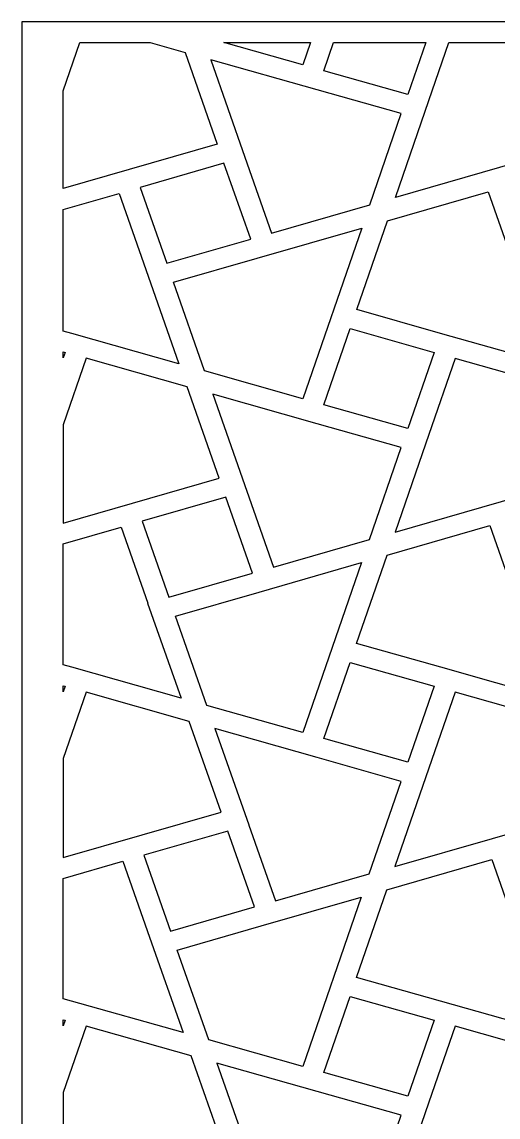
# Model space of a CAD drawing. Header units: centimetres. Extents: x 16.94 to 21.78, y -0.15 to 9.
# Drawn here: x 16.943 to 19.035, y 4.188 to 9.001 of the extents above; entities that cross this region are included whole.
import ezdxf

# ---------------------------------------------------------------- set-up
doc = ezdxf.new("R2010")
doc.units = ezdxf.units.CM
doc.header["$MEASUREMENT"] = 0
doc.layers.add('layer 1', color=7, linetype='Continuous')

msp = doc.modelspace()

# ---------------------------------------------------------------- linework, layer by layer
at = {"layer": 'layer 1', "color": 250, "lineweight": 30}
for points, knots in [([(16.94311, -0.15276), (16.94311, -0.15276), (16.94311, -0.10333), (16.94311, -0.10333), (16.94311, -0.10333), (16.94311, -0.10333), (16.94311, 0.26172), (16.94311, 0.26172), (16.94311, 0.26172), (16.94311, 0.26172), (16.94311, 0.3568), (16.94311, 0.3568), (16.94311, 0.3568), (16.94311, 0.3568), (16.94311, 0.77526), (16.94311, 0.77526), (16.94311, 0.77526), (16.94311, 0.77526), (16.94311, 1.12919), (16.94311, 1.12919), (16.94311, 1.12919), (16.94311, 1.12919), (16.94311, 1.27306), (16.94311, 1.27306), (16.94311, 1.27306), (16.94311, 1.27306), (16.94311, 1.36427), (16.94311, 1.36427), (16.94311, 1.36427), (16.94311, 1.36427), (16.94311, 1.7291), (16.94311, 1.7291), (16.94311, 1.7291), (16.94311, 1.7291), (16.94311, 1.82413), (16.94311, 1.82413), (16.94311, 1.82413), (16.94311, 1.82413), (16.94311, 2.24503), (16.94311, 2.24503), (16.94311, 2.24503), (16.94311, 2.24503), (16.94311, 2.59707), (16.94311, 2.59707), (16.94311, 2.59707), (16.94311, 2.59707), (16.94311, 2.74019), (16.94311, 2.74019), (16.94311, 2.74019), (16.94311, 2.74019), (16.94311, 2.8316), (16.94311, 2.8316), (16.94311, 2.8316), (16.94311, 2.8316), (16.94311, 3.19648), (16.94311, 3.19648), (16.94311, 3.19648), (16.94311, 3.19648), (16.94311, 3.29142), (16.94311, 3.29142), (16.94311, 3.29142), (16.94311, 3.29142), (16.94311, 3.71458), (16.94311, 3.71458), (16.94311, 3.71458), (16.94311, 3.71458), (16.94311, 4.06454), (16.94311, 4.06454), (16.94311, 4.06454), (16.94311, 4.06454), (16.94311, 4.20776), (16.94311, 4.20776), (16.94311, 4.20776), (16.94311, 4.20776), (16.94311, 4.29885), (16.94311, 4.29885), (16.94311, 4.29885), (16.94311, 4.29885), (16.94311, 4.66385), (16.94311, 4.66385), (16.94311, 4.66385), (16.94311, 4.66385), (16.94311, 4.75893), (16.94311, 4.75893), (16.94311, 4.75893), (16.94311, 4.75893), (16.94311, 5.18455), (16.94311, 5.18455), (16.94311, 5.18455), (16.94311, 5.18455), (16.94311, 5.53186), (16.94311, 5.53186), (16.94311, 5.53186), (16.94311, 5.53186), (16.94311, 5.67516), (16.94311, 5.67516), (16.94311, 5.67516), (16.94311, 5.67516), (16.94311, 5.7664), (16.94311, 5.7664), (16.94311, 5.7664), (16.94311, 5.7664), (16.94311, 6.13115), (16.94311, 6.13115), (16.94311, 6.13115), (16.94311, 6.13115), (16.94311, 6.22638), (16.94311, 6.22638), (16.94311, 6.22638), (16.94311, 6.22638), (16.94311, 6.6541), (16.94311, 6.6541), (16.94311, 6.6541), (16.94311, 6.6541), (16.94311, 6.99869), (16.94311, 6.99869), (16.94311, 6.99869), (16.94311, 6.99869), (16.94311, 7.14261), (16.94311, 7.14261), (16.94311, 7.14261), (16.94311, 7.14261), (16.94311, 7.23379), (16.94311, 7.23379), (16.94311, 7.23379), (16.94311, 7.23379), (16.94311, 7.59864), (16.94311, 7.59864), (16.94311, 7.59864), (16.94311, 7.59864), (16.94311, 7.69366), (16.94311, 7.69366), (16.94311, 7.69366), (16.94311, 7.69366), (16.94311, 8.12407), (16.94311, 8.12407), (16.94311, 8.12407), (16.94311, 8.12407), (16.94311, 8.46601), (16.94311, 8.46601), (16.94311, 8.46601), (16.94311, 8.46601), (16.94311, 8.60998), (16.94311, 8.60998), (16.94311, 8.60998), (16.94311, 8.60998), (16.94311, 8.70122), (16.94311, 8.70122), (16.94311, 8.70122), (16.94311, 8.70122), (16.94311, 9.00077), (16.94311, 9.00077), (16.94311, 9.00077), (16.94311, 9.00077), (21.77666, 9.00077), (21.77666, 9.00077), (21.77666, 9.00077), (21.77666, 9.00077), (21.77666, 8.71055), (21.77666, 8.71055), (21.77666, 8.71055), (21.77666, 8.71055), (21.77666, 8.61886), (21.77666, 8.61886), (21.77666, 8.61886), (21.77666, 8.61886), (21.77666, 8.38246), (21.77666, 8.38246), (21.77666, 8.38246), (21.77666, 8.38246), (21.77666, 8.08891), (21.77666, 8.08891), (21.77666, 8.08891), (21.77666, 8.08891), (21.77666, 7.70438), (21.77666, 7.70438), (21.77666, 7.70438), (21.77666, 7.70438), (21.77666, 7.61284), (21.77666, 7.61284), (21.77666, 7.61284), (21.77666, 7.61284), (21.77666, 7.24316), (21.77666, 7.24316), (21.77666, 7.24316), (21.77666, 7.24316), (21.77666, 7.15163), (21.77666, 7.15163), (21.77666, 7.15163), (21.77666, 7.15163), (21.77666, 6.91528), (21.77666, 6.91528), (21.77666, 6.91528), (21.77666, 6.91528), (21.77666, 6.62165), (21.77666, 6.62165), (21.77666, 6.62165), (21.77666, 6.62165), (21.77666, 6.23686), (21.77666, 6.23686), (21.77666, 6.23686), (21.77666, 6.23686), (21.77666, 6.14559), (21.77666, 6.14559), (21.77666, 6.14559), (21.77666, 6.14559), (21.77666, 5.77581), (21.77666, 5.77581), (21.77666, 5.77581), (21.77666, 5.77581), (21.77666, 5.68406), (21.77666, 5.68406), (21.77666, 5.68406), (21.77666, 5.68406), (21.77666, 5.4479), (21.77666, 5.4479), (21.77666, 5.4479), (21.77666, 5.4479), (21.77666, 5.15446), (21.77666, 5.15446), (21.77666, 5.15446), (21.77666, 5.15446), (21.77666, 4.76954), (21.77666, 4.76954), (21.77666, 4.76954), (21.77666, 4.76954), (21.77666, 4.67812), (21.77666, 4.67812), (21.77666, 4.67812), (21.77666, 4.67812), (21.77666, 4.30858), (21.77666, 4.30858), (21.77666, 4.30858), (21.77666, 4.30858), (21.77666, 4.21673), (21.77666, 4.21673), (21.77666, 4.21673), (21.77666, 4.21673), (21.77666, 3.98074), (21.77666, 3.98074), (21.77666, 3.98074), (21.77666, 3.98074), (21.77666, 3.68724), (21.77666, 3.68724), (21.77666, 3.68724), (21.77666, 3.68724), (21.77666, 3.30216), (21.77666, 3.30216), (21.77666, 3.30216), (21.77666, 3.30216), (21.77666, 3.21065), (21.77666, 3.21065), (21.77666, 3.21065), (21.77666, 3.21065), (21.77666, 2.84103), (21.77666, 2.84103), (21.77666, 2.84103), (21.77666, 2.84103), (21.77666, 2.74949), (21.77666, 2.74949), (21.77666, 2.74949), (21.77666, 2.74949), (21.77666, 2.51344), (21.77666, 2.51344), (21.77666, 2.51344), (21.77666, 2.51344), (21.77666, 2.22), (21.77666, 2.22), (21.77666, 2.22), (21.77666, 2.22), (21.77666, 1.83465), (21.77666, 1.83465), (21.77666, 1.83465), (21.77666, 1.83465), (21.77666, 1.74346), (21.77666, 1.74346), (21.77666, 1.74346), (21.77666, 1.74346), (21.77666, 1.3736), (21.77666, 1.3736), (21.77666, 1.3736), (21.77666, 1.3736), (21.77666, 1.28193), (21.77666, 1.28193), (21.77666, 1.28193), (21.77666, 1.28193), (21.77666, 1.04618), (21.77666, 1.04618), (21.77666, 1.04618), (21.77666, 1.04618), (21.77666, 0.75299), (21.77666, 0.75299), (21.77666, 0.75299), (21.77666, 0.75299), (21.77666, 0.36727), (21.77666, 0.36727), (21.77666, 0.36727), (21.77666, 0.36727), (21.77666, 0.27598), (21.77666, 0.27598), (21.77666, 0.27598), (21.77666, 0.27598), (21.77666, -0.09355), (21.77666, -0.09355), (21.77666, -0.09355), (21.77666, -0.09355), (21.77666, -0.15276), (21.77666, -0.15276), (21.77666, -0.15276), (21.77666, -0.15276), (16.94311, -0.15276), (16.94311, -0.15276)], [0, 0, 0, 0, 0.0126582, 0.0126582, 0.0126582, 0.0126582, 0.0253165, 0.0253165, 0.0253165, 0.0253165, 0.0379747, 0.0379747, 0.0379747, 0.0379747, 0.0506329, 0.0506329, 0.0506329, 0.0506329, 0.0632911, 0.0632911, 0.0632911, 0.0632911, 0.0759494, 0.0759494, 0.0759494, 0.0759494, 0.0886076, 0.0886076, 0.0886076, 0.0886076, 0.1012658, 0.1012658, 0.1012658, 0.1012658, 0.1139241, 0.1139241, 0.1139241, 0.1139241, 0.1265823, 0.1265823, 0.1265823, 0.1265823, 0.1392405, 0.1392405, 0.1392405, 0.1392405, 0.1518987, 0.1518987, 0.1518987, 0.1518987, 0.164557, 0.164557, 0.164557, 0.164557, 0.1772152, 0.1772152, 0.1772152, 0.1772152, 0.1898734, 0.1898734, 0.1898734, 0.1898734, 0.2025316, 0.2025316, 0.2025316, 0.2025316, 0.2151899, 0.2151899, 0.2151899, 0.2151899, 0.2278481, 0.2278481, 0.2278481, 0.2278481, 0.2405063, 0.2405063, 0.2405063, 0.2405063, 0.2531646, 0.2531646, 0.2531646, 0.2531646, 0.2658228, 0.2658228, 0.2658228, 0.2658228, 0.278481, 0.278481, 0.278481, 0.278481, 0.2911392, 0.2911392, 0.2911392, 0.2911392, 0.3037975, 0.3037975, 0.3037975, 0.3037975, 0.3164557, 0.3164557, 0.3164557, 0.3164557, 0.3291139, 0.3291139, 0.3291139, 0.3291139, 0.3417722, 0.3417722, 0.3417722, 0.3417722, 0.3544304, 0.3544304, 0.3544304, 0.3544304, 0.3670886, 0.3670886, 0.3670886, 0.3670886, 0.3797468, 0.3797468, 0.3797468, 0.3797468, 0.3924051, 0.3924051, 0.3924051, 0.3924051, 0.4050633, 0.4050633, 0.4050633, 0.4050633, 0.4177215, 0.4177215, 0.4177215, 0.4177215, 0.4303797, 0.4303797, 0.4303797, 0.4303797, 0.443038, 0.443038, 0.443038, 0.443038, 0.4556962, 0.4556962, 0.4556962, 0.4556962, 0.4683544, 0.4683544, 0.4683544, 0.4683544, 0.4810127, 0.4810127, 0.4810127, 0.4810127, 0.4936709, 0.4936709, 0.4936709, 0.4936709, 0.5063291, 0.5063291, 0.5063291, 0.5063291, 0.5189873, 0.5189873, 0.5189873, 0.5189873, 0.5316456, 0.5316456, 0.5316456, 0.5316456, 0.5443038, 0.5443038, 0.5443038, 0.5443038, 0.556962, 0.556962, 0.556962, 0.556962, 0.5696203, 0.5696203, 0.5696203, 0.5696203, 0.5822785, 0.5822785, 0.5822785, 0.5822785, 0.5949367, 0.5949367, 0.5949367, 0.5949367, 0.6075949, 0.6075949, 0.6075949, 0.6075949, 0.6202532, 0.6202532, 0.6202532, 0.6202532, 0.6329114, 0.6329114, 0.6329114, 0.6329114, 0.6455696, 0.6455696, 0.6455696, 0.6455696, 0.6582278, 0.6582278, 0.6582278, 0.6582278, 0.6708861, 0.6708861, 0.6708861, 0.6708861, 0.6835443, 0.6835443, 0.6835443, 0.6835443, 0.6962025, 0.6962025, 0.6962025, 0.6962025, 0.7088608, 0.7088608, 0.7088608, 0.7088608, 0.721519, 0.721519, 0.721519, 0.721519, 0.7341772, 0.7341772, 0.7341772, 0.7341772, 0.7468354, 0.7468354, 0.7468354, 0.7468354, 0.7594937, 0.7594937, 0.7594937, 0.7594937, 0.7721519, 0.7721519, 0.7721519, 0.7721519, 0.7848101, 0.7848101, 0.7848101, 0.7848101, 0.7974684, 0.7974684, 0.7974684, 0.7974684, 0.8101266, 0.8101266, 0.8101266, 0.8101266, 0.8227848, 0.8227848, 0.8227848, 0.8227848, 0.835443, 0.835443, 0.835443, 0.835443, 0.8481013, 0.8481013, 0.8481013, 0.8481013, 0.8607595, 0.8607595, 0.8607595, 0.8607595, 0.8734177, 0.8734177, 0.8734177, 0.8734177, 0.8860759, 0.8860759, 0.8860759, 0.8860759, 0.8987342, 0.8987342, 0.8987342, 0.8987342, 0.9113924, 0.9113924, 0.9113924, 0.9113924, 0.9240506, 0.9240506, 0.9240506, 0.9240506, 0.9367089, 0.9367089, 0.9367089, 0.9367089, 0.9493671, 0.9493671, 0.9493671, 0.9493671, 0.9620253, 0.9620253, 0.9620253, 0.9620253, 0.9746835, 0.9746835, 0.9746835, 0.9746835, 1, 1, 1, 1]), ([(17.50588, 8.91014), (17.50588, 8.91014), (17.19784, 8.91014), (17.19784, 8.91014), (17.19784, 8.91014), (17.19784, 8.91014), (17.12437, 8.69728), (17.12437, 8.69728), (17.12437, 8.69728), (17.12437, 8.69728), (17.12437, 8.26815), (17.12437, 8.26815), (17.12437, 8.26815), (17.12437, 8.26815), (17.80149, 8.46315), (17.80149, 8.46315), (17.80149, 8.46315), (17.80149, 8.46315), (17.65964, 8.86665), (17.65964, 8.86665), (17.65964, 8.86665), (17.65964, 8.86665), (17.50588, 8.91014), (17.50588, 8.91014)], [0, 0, 0, 0, 0.1428571, 0.1428571, 0.1428571, 0.1428571, 0.2857143, 0.2857143, 0.2857143, 0.2857143, 0.4285714, 0.4285714, 0.4285714, 0.4285714, 0.5714286, 0.5714286, 0.5714286, 0.5714286, 0.7142857, 0.7142857, 0.7142857, 0.7142857, 1, 1, 1, 1]), ([(18.21086, 8.91014), (18.21086, 8.91014), (17.8303, 8.91014), (17.8303, 8.91014), (17.8303, 8.91014), (17.8303, 8.91014), (18.17699, 8.81199), (18.17699, 8.81199), (18.17699, 8.81199), (18.17699, 8.81199), (18.21086, 8.91014), (18.21086, 8.91014)], [0, 0, 0, 0, 0.25, 0.25, 0.25, 0.25, 0.5, 0.5, 0.5, 0.5, 1, 1, 1, 1]), ([(18.71722, 8.91014), (18.71722, 8.91014), (18.31202, 8.91014), (18.31202, 8.91014), (18.31202, 8.91014), (18.31202, 8.91014), (18.26926, 8.78599), (18.26926, 8.78599), (18.26926, 8.78599), (18.26926, 8.78599), (18.63813, 8.68134), (18.63813, 8.68134), (18.63813, 8.68134), (18.63813, 8.68134), (18.71722, 8.91014), (18.71722, 8.91014)], [0, 0, 0, 0, 0.2, 0.2, 0.2, 0.2, 0.4, 0.4, 0.4, 0.4, 0.6, 0.6, 0.6, 0.6, 1, 1, 1, 1]), ([(19.12668, 8.91014), (19.12668, 8.91014), (18.8186, 8.91014), (18.8186, 8.91014), (18.8186, 8.91014), (18.8186, 8.91014), (18.73066, 8.65534), (18.73066, 8.65534), (18.73066, 8.65534), (18.73066, 8.65534), (18.5834, 8.22895), (18.5834, 8.22895), (18.5834, 8.22895), (18.5834, 8.22895), (19.42226, 8.47048), (19.42226, 8.47048), (19.42226, 8.47048), (19.42226, 8.47048), (19.28359, 8.86576), (19.28359, 8.86576), (19.28359, 8.86576), (19.28359, 8.86576), (19.12668, 8.91014), (19.12668, 8.91014)], [0, 0, 0, 0, 0.1428571, 0.1428571, 0.1428571, 0.1428571, 0.2857143, 0.2857143, 0.2857143, 0.2857143, 0.4285714, 0.4285714, 0.4285714, 0.4285714, 0.5714286, 0.5714286, 0.5714286, 0.5714286, 0.7142857, 0.7142857, 0.7142857, 0.7142857, 1, 1, 1, 1]), ([(18.24055, 8.70223), (18.24055, 8.70223), (18.60966, 8.59802), (18.60966, 8.59802), (18.60966, 8.59802), (18.60966, 8.59802), (18.471, 8.19651), (18.471, 8.19651), (18.471, 8.19651), (18.471, 8.19651), (18.04004, 8.07253), (18.04004, 8.07253), (18.04004, 8.07253), (18.04004, 8.07253), (17.92298, 8.40626), (17.92298, 8.40626), (17.92298, 8.40626), (17.92298, 8.40626), (17.77229, 8.83466), (17.77229, 8.83466), (17.77229, 8.83466), (17.77229, 8.83466), (18.24055, 8.70223), (18.24055, 8.70223)], [0, 0, 0, 0, 0.1428571, 0.1428571, 0.1428571, 0.1428571, 0.2857143, 0.2857143, 0.2857143, 0.2857143, 0.4285714, 0.4285714, 0.4285714, 0.4285714, 0.5714286, 0.5714286, 0.5714286, 0.5714286, 0.7142857, 0.7142857, 0.7142857, 0.7142857, 1, 1, 1, 1]), ([(17.8307, 8.3796), (17.8307, 8.3796), (17.94801, 8.04586), (17.94801, 8.04586), (17.94801, 8.04586), (17.94801, 8.04586), (17.57938, 7.93988), (17.57938, 7.93988), (17.57938, 7.93988), (17.57938, 7.93988), (17.46207, 8.27339), (17.46207, 8.27339), (17.46207, 8.27339), (17.46207, 8.27339), (17.8307, 8.3796), (17.8307, 8.3796)], [0, 0, 0, 0, 0.2, 0.2, 0.2, 0.2, 0.4, 0.4, 0.4, 0.4, 0.6, 0.6, 0.6, 0.6, 1, 1, 1, 1]), ([(17.12437, 7.64227), (17.12437, 7.64227), (17.16168, 7.63169), (17.16168, 7.63169), (17.16168, 7.63169), (17.16168, 7.63169), (17.16168, 7.63191), (17.16168, 7.63191), (17.16168, 7.63191), (17.16168, 7.63191), (17.63289, 7.49837), (17.63289, 7.49837), (17.63289, 7.49837), (17.63289, 7.49837), (17.48735, 7.91321), (17.48735, 7.91321), (17.48735, 7.91321), (17.48735, 7.91321), (17.37004, 8.24695), (17.37004, 8.24695), (17.37004, 8.24695), (17.37004, 8.24695), (17.12437, 8.17624), (17.12437, 8.17624), (17.12437, 8.17624), (17.12437, 8.17624), (17.12437, 7.64227), (17.12437, 7.64227)], [0, 0, 0, 0, 0.125, 0.125, 0.125, 0.125, 0.25, 0.25, 0.25, 0.25, 0.375, 0.375, 0.375, 0.375, 0.5, 0.5, 0.5, 0.5, 0.625, 0.625, 0.625, 0.625, 0.75, 0.75, 0.75, 0.75, 1, 1, 1, 1]), ([(18.78244, 7.63191), (18.78244, 7.63191), (19.25684, 7.49771), (19.25684, 7.49771), (19.25684, 7.49771), (19.25684, 7.49771), (19.10812, 7.92077), (19.10812, 7.92077), (19.10812, 7.92077), (19.10812, 7.92077), (18.99105, 8.25428), (18.99105, 8.25428), (18.99105, 8.25428), (18.99105, 8.25428), (18.54831, 8.12696), (18.54831, 8.12696), (18.54831, 8.12696), (18.54831, 8.12696), (18.41357, 7.73635), (18.41357, 7.73635), (18.41357, 7.73635), (18.41357, 7.73635), (18.78244, 7.63191), (18.78244, 7.63191)], [0, 0, 0, 0, 0.1428571, 0.1428571, 0.1428571, 0.1428571, 0.2857143, 0.2857143, 0.2857143, 0.2857143, 0.4285714, 0.4285714, 0.4285714, 0.4285714, 0.5714286, 0.5714286, 0.5714286, 0.5714286, 0.7142857, 0.7142857, 0.7142857, 0.7142857, 1, 1, 1, 1]), ([(17.74578, 7.4666), (17.74578, 7.4666), (18.17674, 7.34462), (18.17674, 7.34462), (18.17674, 7.34462), (18.17674, 7.34462), (18.43566, 8.09452), (18.43566, 8.09452), (18.43566, 8.09452), (18.43566, 8.09452), (17.97721, 7.96254), (17.97721, 7.96254), (17.97721, 7.96254), (17.97721, 7.96254), (17.60883, 7.85633), (17.60883, 7.85633), (17.60883, 7.85633), (17.60883, 7.85633), (17.74578, 7.4666), (17.74578, 7.4666)], [0, 0, 0, 0, 0.1666667, 0.1666667, 0.1666667, 0.1666667, 0.3333333, 0.3333333, 0.3333333, 0.3333333, 0.5, 0.5, 0.5, 0.5, 0.6666667, 0.6666667, 0.6666667, 0.6666667, 1, 1, 1, 1]), ([(18.63838, 7.21419), (18.63838, 7.21419), (18.75348, 7.54837), (18.75348, 7.54837), (18.75348, 7.54837), (18.75348, 7.54837), (18.38461, 7.6528), (18.38461, 7.6528), (18.38461, 7.6528), (18.38461, 7.6528), (18.26926, 7.31862), (18.26926, 7.31862), (18.26926, 7.31862), (18.26926, 7.31862), (18.63838, 7.21419), (18.63838, 7.21419)], [0, 0, 0, 0, 0.2, 0.2, 0.2, 0.2, 0.4, 0.4, 0.4, 0.4, 0.6, 0.6, 0.6, 0.6, 1, 1, 1, 1]), ([(17.12437, 7.52418), (17.12437, 7.52418), (17.13272, 7.54837), (17.13272, 7.54837), (17.13272, 7.54837), (17.13272, 7.54837), (17.12437, 7.55058), (17.12437, 7.55058), (17.12437, 7.55058), (17.12437, 7.55058), (17.12437, 7.52418), (17.12437, 7.52418)], [0, 0, 0, 0, 0.25, 0.25, 0.25, 0.25, 0.5, 0.5, 0.5, 0.5, 1, 1, 1, 1]), ([(17.12437, 7.22993), (17.12437, 7.22993), (17.22524, 7.52237), (17.22524, 7.52237), (17.22524, 7.52237), (17.22524, 7.52237), (17.66872, 7.39661), (17.66872, 7.39661), (17.66872, 7.39661), (17.66872, 7.39661), (17.80959, 6.99555), (17.80959, 6.99555), (17.80959, 6.99555), (17.80959, 6.99555), (17.12437, 6.79812), (17.12437, 6.79812), (17.12437, 6.79812), (17.12437, 6.79812), (17.12437, 7.22993), (17.12437, 7.22993)], [0, 0, 0, 0, 0.1666667, 0.1666667, 0.1666667, 0.1666667, 0.3333333, 0.3333333, 0.3333333, 0.3333333, 0.5, 0.5, 0.5, 0.5, 0.6666667, 0.6666667, 0.6666667, 0.6666667, 1, 1, 1, 1]), ([(18.73041, 7.18797), (18.73041, 7.18797), (18.84601, 7.52215), (18.84601, 7.52215), (18.84601, 7.52215), (18.84601, 7.52215), (19.29267, 7.39572), (19.29267, 7.39572), (19.29267, 7.39572), (19.29267, 7.39572), (19.4306, 7.00288), (19.4306, 7.00288), (19.4306, 7.00288), (19.4306, 7.00288), (18.58267, 6.75869), (18.58267, 6.75869), (18.58267, 6.75869), (18.58267, 6.75869), (18.73041, 7.18797), (18.73041, 7.18797)], [0, 0, 0, 0, 0.1666667, 0.1666667, 0.1666667, 0.1666667, 0.3333333, 0.3333333, 0.3333333, 0.3333333, 0.5, 0.5, 0.5, 0.5, 0.6666667, 0.6666667, 0.6666667, 0.6666667, 1, 1, 1, 1]), ([(18.24031, 7.23507), (18.24031, 7.23507), (18.60966, 7.13042), (18.60966, 7.13042), (18.60966, 7.13042), (18.60966, 7.13042), (18.47002, 6.72647), (18.47002, 6.72647), (18.47002, 6.72647), (18.47002, 6.72647), (18.04838, 6.60493), (18.04838, 6.60493), (18.04838, 6.60493), (18.04838, 6.60493), (17.93107, 6.93866), (17.93107, 6.93866), (17.93107, 6.93866), (17.93107, 6.93866), (17.78137, 7.36461), (17.78137, 7.36461), (17.78137, 7.36461), (17.78137, 7.36461), (18.24031, 7.23507), (18.24031, 7.23507)], [0, 0, 0, 0, 0.1428571, 0.1428571, 0.1428571, 0.1428571, 0.2857143, 0.2857143, 0.2857143, 0.2857143, 0.4285714, 0.4285714, 0.4285714, 0.4285714, 0.5714286, 0.5714286, 0.5714286, 0.5714286, 0.7142857, 0.7142857, 0.7142857, 0.7142857, 1, 1, 1, 1]), ([(17.83904, 6.91222), (17.83904, 6.91222), (17.95611, 6.57849), (17.95611, 6.57849), (17.95611, 6.57849), (17.95611, 6.57849), (17.58797, 6.47228), (17.58797, 6.47228), (17.58797, 6.47228), (17.58797, 6.47228), (17.47066, 6.80601), (17.47066, 6.80601), (17.47066, 6.80601), (17.47066, 6.80601), (17.83904, 6.91222), (17.83904, 6.91222)], [0, 0, 0, 0, 0.2, 0.2, 0.2, 0.2, 0.4, 0.4, 0.4, 0.4, 0.6, 0.6, 0.6, 0.6, 1, 1, 1, 1]), ([(18.78269, 6.16454), (18.78269, 6.16454), (19.26592, 6.02789), (19.26592, 6.02789), (19.26592, 6.02789), (19.26592, 6.02789), (19.11621, 6.45339), (19.11621, 6.45339), (19.11621, 6.45339), (19.11621, 6.45339), (18.99915, 6.78691), (18.99915, 6.78691), (18.99915, 6.78691), (18.99915, 6.78691), (18.54733, 6.6567), (18.54733, 6.6567), (18.54733, 6.6567), (18.54733, 6.6567), (18.41333, 6.26897), (18.41333, 6.26897), (18.41333, 6.26897), (18.41333, 6.26897), (18.78269, 6.16454), (18.78269, 6.16454)], [0, 0, 0, 0, 0.1428571, 0.1428571, 0.1428571, 0.1428571, 0.2857143, 0.2857143, 0.2857143, 0.2857143, 0.4285714, 0.4285714, 0.4285714, 0.4285714, 0.5714286, 0.5714286, 0.5714286, 0.5714286, 0.7142857, 0.7142857, 0.7142857, 0.7142857, 1, 1, 1, 1]), ([(17.12437, 6.17509), (17.12437, 6.17509), (17.16168, 6.16454), (17.16168, 6.16454), (17.16168, 6.16454), (17.16168, 6.16454), (17.64197, 6.02855), (17.64197, 6.02855), (17.64197, 6.02855), (17.64197, 6.02855), (17.49545, 6.44584), (17.49545, 6.44584), (17.49545, 6.44584), (17.49545, 6.44584), (17.4957, 6.44584), (17.4957, 6.44584), (17.4957, 6.44584), (17.4957, 6.44584), (17.37838, 6.77957), (17.37838, 6.77957), (17.37838, 6.77957), (17.37838, 6.77957), (17.12437, 6.70635), (17.12437, 6.70635), (17.12437, 6.70635), (17.12437, 6.70635), (17.12437, 6.17509), (17.12437, 6.17509)], [0, 0, 0, 0, 0.125, 0.125, 0.125, 0.125, 0.25, 0.25, 0.25, 0.25, 0.375, 0.375, 0.375, 0.375, 0.5, 0.5, 0.5, 0.5, 0.625, 0.625, 0.625, 0.625, 0.75, 0.75, 0.75, 0.75, 1, 1, 1, 1]), ([(17.75486, 5.99678), (17.75486, 5.99678), (18.17674, 5.87746), (18.17674, 5.87746), (18.17674, 5.87746), (18.17674, 5.87746), (18.43492, 6.62426), (18.43492, 6.62426), (18.43492, 6.62426), (18.43492, 6.62426), (17.98556, 6.49494), (17.98556, 6.49494), (17.98556, 6.49494), (17.98556, 6.49494), (17.61718, 6.38895), (17.61718, 6.38895), (17.61718, 6.38895), (17.61718, 6.38895), (17.75486, 5.99678), (17.75486, 5.99678)], [0, 0, 0, 0, 0.1666667, 0.1666667, 0.1666667, 0.1666667, 0.3333333, 0.3333333, 0.3333333, 0.3333333, 0.5, 0.5, 0.5, 0.5, 0.6666667, 0.6666667, 0.6666667, 0.6666667, 1, 1, 1, 1]), ([(18.63838, 5.74681), (18.63838, 5.74681), (18.75373, 6.08099), (18.75373, 6.08099), (18.75373, 6.08099), (18.75373, 6.08099), (18.38461, 6.1852), (18.38461, 6.1852), (18.38461, 6.1852), (18.38461, 6.1852), (18.26902, 5.85124), (18.26902, 5.85124), (18.26902, 5.85124), (18.26902, 5.85124), (18.63838, 5.74681), (18.63838, 5.74681)], [0, 0, 0, 0, 0.2, 0.2, 0.2, 0.2, 0.4, 0.4, 0.4, 0.4, 0.6, 0.6, 0.6, 0.6, 1, 1, 1, 1]), ([(17.12437, 6.0566), (17.12437, 6.0566), (17.13272, 6.08077), (17.13272, 6.08077), (17.13272, 6.08077), (17.13272, 6.08077), (17.12437, 6.08299), (17.12437, 6.08299), (17.12437, 6.08299), (17.12437, 6.08299), (17.12437, 6.0566), (17.12437, 6.0566)], [0, 0, 0, 0, 0.25, 0.25, 0.25, 0.25, 0.5, 0.5, 0.5, 0.5, 1, 1, 1, 1]), ([(17.12437, 5.76334), (17.12437, 5.76334), (17.22524, 6.05477), (17.22524, 6.05477), (17.22524, 6.05477), (17.22524, 6.05477), (17.6778, 5.92679), (17.6778, 5.92679), (17.6778, 5.92679), (17.6778, 5.92679), (17.81793, 5.52817), (17.81793, 5.52817), (17.81793, 5.52817), (17.81793, 5.52817), (17.12437, 5.32854), (17.12437, 5.32854), (17.12437, 5.32854), (17.12437, 5.32854), (17.12437, 5.76334), (17.12437, 5.76334)], [0, 0, 0, 0, 0.1666667, 0.1666667, 0.1666667, 0.1666667, 0.3333333, 0.3333333, 0.3333333, 0.3333333, 0.5, 0.5, 0.5, 0.5, 0.6666667, 0.6666667, 0.6666667, 0.6666667, 1, 1, 1, 1]), ([(18.73041, 5.72059), (18.73041, 5.72059), (18.84576, 6.05499), (18.84576, 6.05499), (18.84576, 6.05499), (18.84576, 6.05499), (19.30151, 5.9259), (19.30151, 5.9259), (19.30151, 5.9259), (19.30151, 5.9259), (19.4387, 5.53572), (19.4387, 5.53572), (19.4387, 5.53572), (19.4387, 5.53572), (18.58144, 5.28887), (18.58144, 5.28887), (18.58144, 5.28887), (18.58144, 5.28887), (18.73041, 5.72059), (18.73041, 5.72059)], [0, 0, 0, 0, 0.1666667, 0.1666667, 0.1666667, 0.1666667, 0.3333333, 0.3333333, 0.3333333, 0.3333333, 0.5, 0.5, 0.5, 0.5, 0.6666667, 0.6666667, 0.6666667, 0.6666667, 1, 1, 1, 1]), ([(18.24031, 5.7677), (18.24031, 5.7677), (18.60942, 5.66326), (18.60942, 5.66326), (18.60942, 5.66326), (18.60942, 5.66326), (18.46904, 5.25643), (18.46904, 5.25643), (18.46904, 5.25643), (18.46904, 5.25643), (18.05648, 5.13755), (18.05648, 5.13755), (18.05648, 5.13755), (18.05648, 5.13755), (17.93917, 5.47129), (17.93917, 5.47129), (17.93917, 5.47129), (17.93917, 5.47129), (17.93942, 5.47151), (17.93942, 5.47151), (17.93942, 5.47151), (17.93942, 5.47151), (17.79069, 5.89501), (17.79069, 5.89501), (17.79069, 5.89501), (17.79069, 5.89501), (18.24031, 5.7677), (18.24031, 5.7677)], [0, 0, 0, 0, 0.125, 0.125, 0.125, 0.125, 0.25, 0.25, 0.25, 0.25, 0.375, 0.375, 0.375, 0.375, 0.5, 0.5, 0.5, 0.5, 0.625, 0.625, 0.625, 0.625, 0.75, 0.75, 0.75, 0.75, 1, 1, 1, 1]), ([(17.84714, 5.44485), (17.84714, 5.44485), (17.96445, 5.11111), (17.96445, 5.11111), (17.96445, 5.11111), (17.96445, 5.11111), (17.59607, 5.00512), (17.59607, 5.00512), (17.59607, 5.00512), (17.59607, 5.00512), (17.47876, 5.33886), (17.47876, 5.33886), (17.47876, 5.33886), (17.47876, 5.33886), (17.84714, 5.44485), (17.84714, 5.44485)], [0, 0, 0, 0, 0.2, 0.2, 0.2, 0.2, 0.4, 0.4, 0.4, 0.4, 0.6, 0.6, 0.6, 0.6, 1, 1, 1, 1]), ([(17.12437, 4.70765), (17.12437, 4.70765), (17.16143, 4.69716), (17.16143, 4.69716), (17.16143, 4.69716), (17.16143, 4.69716), (17.65129, 4.55873), (17.65129, 4.55873), (17.65129, 4.55873), (17.65129, 4.55873), (17.50379, 4.97846), (17.50379, 4.97846), (17.50379, 4.97846), (17.50379, 4.97846), (17.38673, 5.3122), (17.38673, 5.3122), (17.38673, 5.3122), (17.38673, 5.3122), (17.12437, 5.2367), (17.12437, 5.2367), (17.12437, 5.2367), (17.12437, 5.2367), (17.12437, 4.70765), (17.12437, 4.70765)], [0, 0, 0, 0, 0.1428571, 0.1428571, 0.1428571, 0.1428571, 0.2857143, 0.2857143, 0.2857143, 0.2857143, 0.4285714, 0.4285714, 0.4285714, 0.4285714, 0.5714286, 0.5714286, 0.5714286, 0.5714286, 0.7142857, 0.7142857, 0.7142857, 0.7142857, 1, 1, 1, 1]), ([(18.78244, 4.69716), (18.78244, 4.69716), (19.275, 4.55784), (19.275, 4.55784), (19.275, 4.55784), (19.275, 4.55784), (19.12456, 4.98579), (19.12456, 4.98579), (19.12456, 4.98579), (19.12456, 4.98579), (19.00725, 5.31953), (19.00725, 5.31953), (19.00725, 5.31953), (19.00725, 5.31953), (18.54635, 5.18688), (18.54635, 5.18688), (18.54635, 5.18688), (18.54635, 5.18688), (18.41333, 4.80159), (18.41333, 4.80159), (18.41333, 4.80159), (18.41333, 4.80159), (18.78244, 4.69716), (18.78244, 4.69716)], [0, 0, 0, 0, 0.1428571, 0.1428571, 0.1428571, 0.1428571, 0.2857143, 0.2857143, 0.2857143, 0.2857143, 0.4285714, 0.4285714, 0.4285714, 0.4285714, 0.5714286, 0.5714286, 0.5714286, 0.5714286, 0.7142857, 0.7142857, 0.7142857, 0.7142857, 1, 1, 1, 1]), ([(17.76394, 4.52674), (17.76394, 4.52674), (18.17674, 4.40986), (18.17674, 4.40986), (18.17674, 4.40986), (18.17674, 4.40986), (18.43394, 5.15444), (18.43394, 5.15444), (18.43394, 5.15444), (18.43394, 5.15444), (17.99366, 5.02779), (17.99366, 5.02779), (17.99366, 5.02779), (17.99366, 5.02779), (17.62528, 4.92158), (17.62528, 4.92158), (17.62528, 4.92158), (17.62528, 4.92158), (17.76394, 4.52674), (17.76394, 4.52674)], [0, 0, 0, 0, 0.1666667, 0.1666667, 0.1666667, 0.1666667, 0.3333333, 0.3333333, 0.3333333, 0.3333333, 0.5, 0.5, 0.5, 0.5, 0.6666667, 0.6666667, 0.6666667, 0.6666667, 1, 1, 1, 1]), ([(18.63838, 4.27921), (18.63838, 4.27921), (18.75373, 4.61362), (18.75373, 4.61362), (18.75373, 4.61362), (18.75373, 4.61362), (18.38437, 4.71805), (18.38437, 4.71805), (18.38437, 4.71805), (18.38437, 4.71805), (18.26902, 4.38364), (18.26902, 4.38364), (18.26902, 4.38364), (18.26902, 4.38364), (18.63838, 4.27921), (18.63838, 4.27921)], [0, 0, 0, 0, 0.2, 0.2, 0.2, 0.2, 0.4, 0.4, 0.4, 0.4, 0.6, 0.6, 0.6, 0.6, 1, 1, 1, 1]), ([(17.12437, 4.58941), (17.12437, 4.58941), (17.13272, 4.61362), (17.13272, 4.61362), (17.13272, 4.61362), (17.13272, 4.61362), (17.12437, 4.61583), (17.12437, 4.61583), (17.12437, 4.61583), (17.12437, 4.61583), (17.12437, 4.58941), (17.12437, 4.58941)], [0, 0, 0, 0, 0.25, 0.25, 0.25, 0.25, 0.5, 0.5, 0.5, 0.5, 1, 1, 1, 1]), ([(17.12437, 4.29586), (17.12437, 4.29586), (17.22499, 4.5874), (17.22499, 4.5874), (17.22499, 4.5874), (17.22499, 4.5874), (17.68712, 4.45675), (17.68712, 4.45675), (17.68712, 4.45675), (17.68712, 4.45675), (17.82628, 4.06079), (17.82628, 4.06079), (17.82628, 4.06079), (17.82628, 4.06079), (17.12437, 3.8586), (17.12437, 3.8586), (17.12437, 3.8586), (17.12437, 3.8586), (17.12437, 4.29586), (17.12437, 4.29586)], [0, 0, 0, 0, 0.1666667, 0.1666667, 0.1666667, 0.1666667, 0.3333333, 0.3333333, 0.3333333, 0.3333333, 0.5, 0.5, 0.5, 0.5, 0.6666667, 0.6666667, 0.6666667, 0.6666667, 1, 1, 1, 1]), ([(18.73041, 4.25321), (18.73041, 4.25321), (18.84576, 4.5874), (18.84576, 4.5874), (18.84576, 4.5874), (18.84576, 4.5874), (19.31083, 4.45586), (19.31083, 4.45586), (19.31083, 4.45586), (19.31083, 4.45586), (19.44704, 4.06813), (19.44704, 4.06813), (19.44704, 4.06813), (19.44704, 4.06813), (18.5807, 3.81882), (18.5807, 3.81882), (18.5807, 3.81882), (18.5807, 3.81882), (18.73041, 4.25321), (18.73041, 4.25321)], [0, 0, 0, 0, 0.1666667, 0.1666667, 0.1666667, 0.1666667, 0.3333333, 0.3333333, 0.3333333, 0.3333333, 0.5, 0.5, 0.5, 0.5, 0.6666667, 0.6666667, 0.6666667, 0.6666667, 1, 1, 1, 1]), ([(18.24031, 4.30032), (18.24031, 4.30032), (18.60942, 4.19589), (18.60942, 4.19589), (18.60942, 4.19589), (18.60942, 4.19589), (18.46806, 3.78638), (18.46806, 3.78638), (18.46806, 3.78638), (18.46806, 3.78638), (18.06507, 3.67018), (18.06507, 3.67018), (18.06507, 3.67018), (18.06507, 3.67018), (17.94776, 4.00391), (17.94776, 4.00391), (17.94776, 4.00391), (17.94776, 4.00391), (17.79977, 4.42497), (17.79977, 4.42497), (17.79977, 4.42497), (17.79977, 4.42497), (18.24031, 4.3001), (18.24031, 4.3001), (18.24031, 4.3001), (18.24031, 4.3001), (18.24031, 4.30032), (18.24031, 4.30032)], [0, 0, 0, 0, 0.125, 0.125, 0.125, 0.125, 0.25, 0.25, 0.25, 0.25, 0.375, 0.375, 0.375, 0.375, 0.5, 0.5, 0.5, 0.5, 0.625, 0.625, 0.625, 0.625, 0.75, 0.75, 0.75, 0.75, 1, 1, 1, 1])]:
    msp.add_open_spline(points, degree=3, knots=knots, dxfattribs=at)

doc.saveas('drawing.dxf')
